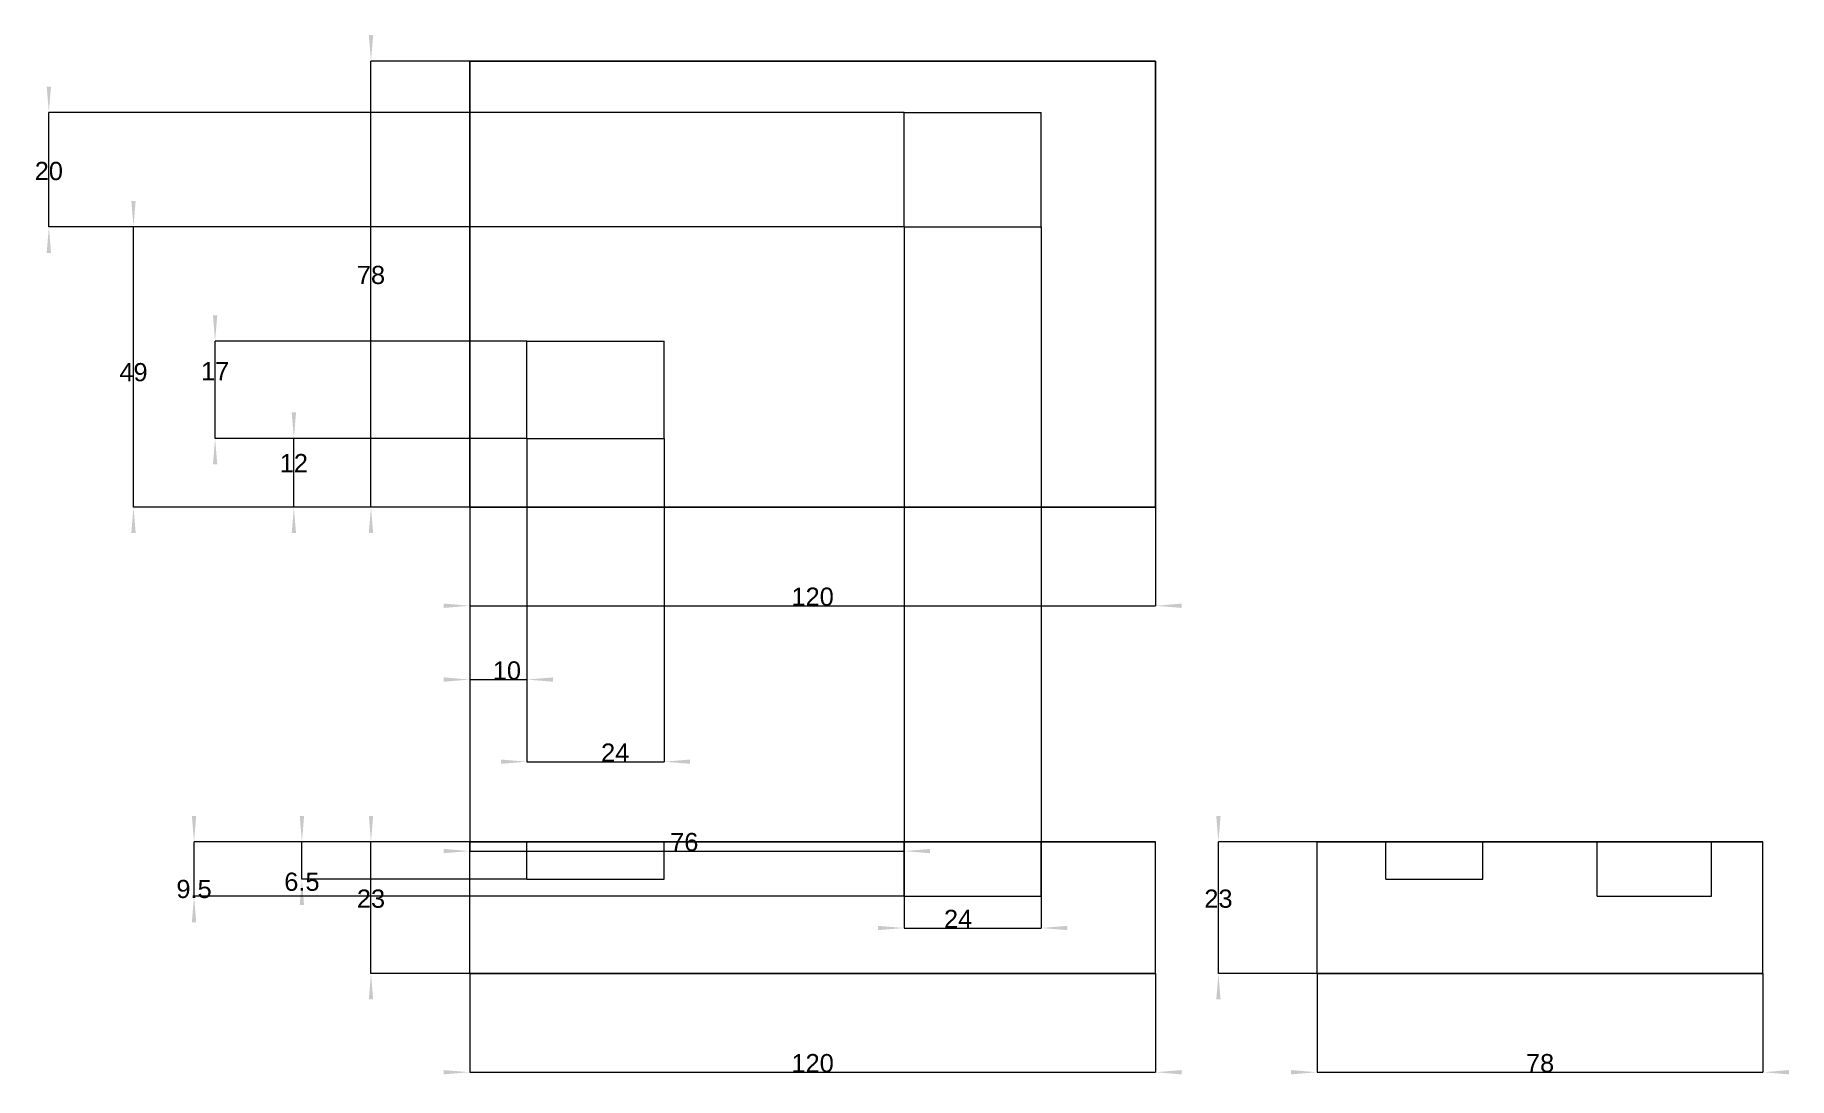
# Model space of a CAD drawing. Header units: millimetres. Extents: x 30 to 368, y 52 to 253.
import ezdxf
from ezdxf.enums import TextEntityAlignment as Align

# ---------------------------------------------------------------- set-up
doc = ezdxf.new("R2010")
doc.units = ezdxf.units.MM
doc.layers.get('0').update_dxf_attribs({"linetype": 'CONTINUOUS'})
for name, color, linetype in [('D', 7, 'CONTINUOUS'), ('D001', 7, 'CONTINUOUS'), ('D002', 7, 'CONTINUOUS'), ('D003', 7, 'CONTINUOUS'), ('D004', 7, 'CONTINUOUS'), ('D005', 7, 'CONTINUOUS'), ('D006', 7, 'CONTINUOUS'), ('D007', 7, 'CONTINUOUS'), ('D008', 7, 'CONTINUOUS'), ('D009', 7, 'CONTINUOUS'), ('D010', 7, 'CONTINUOUS'), ('D011', 7, 'CONTINUOUS'), ('D012', 7, 'CONTINUOUS'), ('D013', 7, 'CONTINUOUS'), ('D014', 7, 'CONTINUOUS'), ('D015', 7, 'CONTINUOUS'), ('Front', 7, 'CONTINUOUS'), ('Right', 7, 'CONTINUOUS'), ('Top', 7, 'CONTINUOUS')]:
    doc.layers.add(name, color=color, linetype=linetype)
doc.styles.get("Standard").update_dxf_attribs({"font": 'arial.ttf'})
doc.dimstyles.get("Standard").update_dxf_attribs({"dimscale": 0, "dimtxt": 2.5, "dimasz": 2.5, "dimexe": 1.25, "dimexo": 0.625, "dimtad": 1, "dimtxsty": 'STANDARD', "dimcen": 2.5, "dimazin": 3, "dimtfac": 1, "dimtmove": 0, "dimatfit": 3})

# ---------------------------------------------------------------- blocks, each defined once
blk = doc.blocks.new('*D')
at = {"color": 0}
for points in [[(109, 52.9333), (109, 53.7667), (114, 53.35)], [(251, 52.9333), (251, 53.7667), (246, 53.35)]]:
    blk.add_solid(points, dxfattribs=at)
at = {"layer": 'D'}
for p, q in [((114, 72.35), (114, 53.35)), ((246, 72.35), (246, 53.35)), ((114, 53.35), (246, 53.35))]:
    blk.add_line(p, q, dxfattribs=at)
blk.add_text('120', height=3.5, dxfattribs=at).set_placement((180, 53.35), align=Align.CENTER)
blk = doc.blocks.new('*D001')
at = {"color": 0}
for points in [[(94.5833, 102.65), (95.4167, 102.65), (95, 97.65)], [(94.5833, 67.35), (95.4167, 67.35), (95, 72.35)]]:
    blk.add_solid(points, dxfattribs=at)
at = {"layer": 'D001'}
for p, q in [((246, 97.65), (95, 97.65)), ((95, 72.35), (95, 97.65)), ((246, 72.35), (95, 72.35))]:
    blk.add_line(p, q, dxfattribs=at)
blk.add_text('23', height=3.5, dxfattribs=at).set_placement((95, 85), align=Align.CENTER)
blk = doc.blocks.new('*D002')
at = {"color": 0}
for points in [[(109, 142.683), (109, 143.517), (114, 143.1)], [(251, 142.683), (251, 143.517), (246, 143.1)]]:
    blk.add_solid(points, dxfattribs=at)
at = {"layer": 'D002'}
for p, q in [((114, 247.9), (114, 143.1)), ((246, 247.9), (246, 143.1)), ((114, 143.1), (246, 143.1))]:
    blk.add_line(p, q, dxfattribs=at)
blk.add_text('120', height=3.5, dxfattribs=at).set_placement((180, 143.1), align=Align.CENTER)
blk = doc.blocks.new('*D003')
at = {"color": 0}
for points in [[(94.5833, 252.9), (95.4167, 252.9), (95, 247.9)], [(94.5833, 157.1), (95.4167, 157.1), (95, 162.1)]]:
    blk.add_solid(points, dxfattribs=at)
at = {"layer": 'D003'}
for p, q in [((246, 247.9), (95, 247.9)), ((95, 162.1), (95, 247.9)), ((246, 162.1), (95, 162.1))]:
    blk.add_line(p, q, dxfattribs=at)
blk.add_text('78', height=3.5, dxfattribs=at).set_placement((95, 205), align=Align.CENTER)
blk = doc.blocks.new('*D004')
at = {"color": 0}
for points in [[(272.1, 52.9333), (272.1, 53.7667), (277.1, 53.35)], [(367.9, 52.9333), (367.9, 53.7667), (362.9, 53.35)]]:
    blk.add_solid(points, dxfattribs=at)
at = {"layer": 'D004'}
for p, q in [((277.1, 72.35), (277.1, 53.35)), ((362.9, 72.35), (362.9, 53.35)), ((277.1, 53.35), (362.9, 53.35))]:
    blk.add_line(p, q, dxfattribs=at)
blk.add_text('78', height=3.5, dxfattribs=at).set_placement((320, 53.35), align=Align.CENTER)
blk = doc.blocks.new('*D005')
at = {"color": 0}
for points in [[(257.683, 102.65), (258.517, 102.65), (258.1, 97.65)], [(257.683, 67.35), (258.517, 67.35), (258.1, 72.35)]]:
    blk.add_solid(points, dxfattribs=at)
at = {"layer": 'D005'}
for p, q in [((362.9, 97.65), (258.1, 97.65)), ((258.1, 72.35), (258.1, 97.65)), ((362.9, 72.35), (258.1, 72.35))]:
    blk.add_line(p, q, dxfattribs=at)
blk.add_text('23', height=3.5, dxfattribs=at).set_placement((258.1, 85), align=Align.CENTER)
blk = doc.blocks.new('*D006')
at = {"color": 0}
for points in [[(109, 128.482), (109, 129.316), (114, 128.899)], [(130, 128.482), (130, 129.316), (125, 128.899)]]:
    blk.add_solid(points, dxfattribs=at)
at = {"layer": 'D006'}
for p, q in [((125, 175.3), (125, 128.899)), ((114, 162.1), (114, 128.899)), ((114, 128.899), (125, 128.899))]:
    blk.add_line(p, q, dxfattribs=at)
blk.add_text('10', height=3.5, dxfattribs=at).set_placement((121.159, 128.899), align=Align.CENTER)
blk = doc.blocks.new('*D007')
at = {"color": 0}
for points in [[(79.7422, 180.3), (80.5756, 180.3), (80.1589, 175.3)], [(79.7422, 157.1), (80.5756, 157.1), (80.1589, 162.1)]]:
    blk.add_solid(points, dxfattribs=at)
at = {"layer": 'D007'}
for p, q in [((125, 175.3), (80.1589, 175.3)), ((80.1589, 162.1), (80.1589, 175.3)), ((114, 162.1), (80.1589, 162.1))]:
    blk.add_line(p, q, dxfattribs=at)
blk.add_text('12', height=3.5, dxfattribs=at).set_placement((80.1589, 168.799), align=Align.CENTER)
blk = doc.blocks.new('*D008')
at = {"color": 0}
for points in [[(120, 112.683), (120, 113.517), (125, 113.1)], [(156.4, 112.683), (156.4, 113.517), (151.4, 113.1)]]:
    blk.add_solid(points, dxfattribs=at)
at = {"layer": 'D008'}
for p, q in [((125, 175.3), (125, 113.1)), ((151.4, 175.3), (151.4, 113.1)), ((125, 113.1), (151.4, 113.1))]:
    blk.add_line(p, q, dxfattribs=at)
blk.add_text('24', height=3.5, dxfattribs=at).set_placement((142, 113.1), align=Align.CENTER)
blk = doc.blocks.new('*D009')
at = {"color": 0}
for points in [[(64.5833, 199), (65.4167, 199), (65, 194)], [(64.5833, 170.3), (65.4167, 170.3), (65, 175.3)]]:
    blk.add_solid(points, dxfattribs=at)
at = {"layer": 'D009'}
for p, q in [((125, 194), (65, 194)), ((65, 175.3), (65, 194)), ((125, 175.3), (65, 175.3))]:
    blk.add_line(p, q, dxfattribs=at)
blk.add_text('17', height=3.5, dxfattribs=at).set_placement((65, 186.5), align=Align.CENTER)
blk = doc.blocks.new('*D010')
at = {"color": 0}
for points in [[(81.2884, 102.65), (82.1217, 102.65), (81.7051, 97.65)], [(81.2884, 85.5), (82.1217, 85.5), (81.7051, 90.5)]]:
    blk.add_solid(points, dxfattribs=at)
at = {"layer": 'D010'}
for p, q in [((246, 97.65), (81.7051, 97.65)), ((81.7051, 90.5), (81.7051, 97.65)), ((125, 90.5), (81.7051, 90.5))]:
    blk.add_line(p, q, dxfattribs=at)
blk.add_text('6.5', height=3.5, dxfattribs=at).set_placement((81.7051, 88.2587), align=Align.CENTER)
blk = doc.blocks.new('*D011')
at = {"color": 0}
for points in [[(109, 95.481), (109, 96.3144), (114, 95.8977)], [(202.6, 95.481), (202.6, 96.3144), (197.6, 95.8977)]]:
    blk.add_solid(points, dxfattribs=at)
at = {"layer": 'D011'}
for p, q in [((197.6, 216), (197.6, 95.8977)), ((114, 162.1), (114, 95.8977)), ((114, 95.8977), (197.6, 95.8977))]:
    blk.add_line(p, q, dxfattribs=at)
blk.add_text('76', height=3.5, dxfattribs=at).set_placement((155.291, 95.8977), align=Align.CENTER)
blk = doc.blocks.new('*D012')
at = {"color": 0}
for points in [[(48.874, 221), (49.7073, 221), (49.2906, 216)], [(48.874, 157.1), (49.7073, 157.1), (49.2906, 162.1)]]:
    blk.add_solid(points, dxfattribs=at)
at = {"layer": 'D012'}
for p, q in [((197.6, 216), (49.2906, 216)), ((49.2906, 162.1), (49.2906, 216)), ((114, 162.1), (49.2906, 162.1))]:
    blk.add_line(p, q, dxfattribs=at)
blk.add_text('49', height=3.5, dxfattribs=at).set_placement((49.2906, 186.298), align=Align.CENTER)
blk = doc.blocks.new('*D013')
at = {"color": 0}
for points in [[(192.6, 80.6833), (192.6, 81.5167), (197.6, 81.1)], [(229, 80.6833), (229, 81.5167), (224, 81.1)]]:
    blk.add_solid(points, dxfattribs=at)
at = {"layer": 'D013'}
for p, q in [((197.6, 216), (197.6, 81.1)), ((224, 216), (224, 81.1)), ((197.6, 81.1), (224, 81.1))]:
    blk.add_line(p, q, dxfattribs=at)
blk.add_text('24', height=3.5, dxfattribs=at).set_placement((208, 81.1), align=Align.CENTER)
blk = doc.blocks.new('*D014')
at = {"color": 0}
for points in [[(32.5833, 243), (33.4167, 243), (33, 238)], [(32.5833, 211), (33.4167, 211), (33, 216)]]:
    blk.add_solid(points, dxfattribs=at)
at = {"layer": 'D014'}
for p, q in [((197.6, 238), (33, 238)), ((33, 216), (33, 238)), ((197.6, 216), (33, 216))]:
    blk.add_line(p, q, dxfattribs=at)
blk.add_text('20', height=3.5, dxfattribs=at).set_placement((33, 225), align=Align.CENTER)
blk = doc.blocks.new('*D015')
at = {"color": 0}
for points in [[(60.5281, 102.65), (61.3614, 102.65), (60.9448, 97.65)], [(60.5281, 82.2), (61.3614, 82.2), (60.9448, 87.2)]]:
    blk.add_solid(points, dxfattribs=at)
at = {"layer": 'D015'}
for p, q in [((246, 97.65), (60.9448, 97.65)), ((60.9448, 87.2), (60.9448, 97.65)), ((197.6, 87.2), (60.9448, 87.2))]:
    blk.add_line(p, q, dxfattribs=at)
blk.add_text('9.5', height=3.5, dxfattribs=at).set_placement((60.9448, 86.8626), align=Align.CENTER)

msp = doc.modelspace()

# ---------------------------------------------------------------- linework, layer by layer
at = {"layer": 'Front'}
for p, q in [((114, 72.35), (114, 97.65)), ((114, 97.65), (246, 97.65)), ((114, 72.35), (114, 97.65)), ((114, 97.65), (246, 97.65)), ((125, 97.65), (151.4, 97.65)), ((125, 97.65), (151.4, 97.65)), ((125, 90.5), (125, 97.65)), ((125, 90.5), (125, 97.65)), ((151.4, 90.5), (151.4, 97.65)), ((151.4, 90.5), (151.4, 97.65)), ((197.6, 97.65), (224, 97.65)), ((197.6, 97.65), (224, 97.65)), ((197.6, 87.2), (197.6, 97.65)), ((197.6, 87.2), (197.6, 97.65)), ((224, 87.2), (224, 97.65)), ((224, 87.2), (224, 97.65)), ((246, 72.35), (246, 97.65)), ((246, 72.35), (246, 97.65)), ((125, 90.5), (151.4, 90.5)), ((125, 90.5), (151.4, 90.5)), ((197.6, 87.2), (224, 87.2)), ((197.6, 87.2), (224, 87.2)), ((114, 72.35), (246, 72.35)), ((114, 72.35), (246, 72.35))]:
    msp.add_line(p, q, dxfattribs=at)
at = {"layer": 'Right'}
for p, q in [((277.1, 72.35), (277.1, 97.65)), ((277.1, 97.65), (362.9, 97.65)), ((277.1, 72.35), (277.1, 97.65)), ((277.1, 97.65), (362.9, 97.65)), ((290.3, 97.65), (309, 97.65)), ((290.3, 97.65), (309, 97.65)), ((290.3, 90.5), (290.3, 97.65)), ((290.3, 90.5), (290.3, 97.65)), ((309, 90.5), (309, 97.65)), ((309, 90.5), (309, 97.65)), ((331, 97.65), (353, 97.65)), ((331, 97.65), (353, 97.65)), ((331, 87.2), (331, 97.65)), ((331, 87.2), (331, 97.65)), ((353, 87.2), (353, 97.65)), ((353, 87.2), (353, 97.65)), ((362.9, 72.35), (362.9, 97.65)), ((362.9, 72.35), (362.9, 97.65)), ((290.3, 90.5), (309, 90.5)), ((290.3, 90.5), (309, 90.5)), ((331, 87.2), (353, 87.2)), ((331, 87.2), (353, 87.2)), ((277.1, 72.35), (362.9, 72.35)), ((277.1, 72.35), (362.9, 72.35))]:
    msp.add_line(p, q, dxfattribs=at)
at = {"layer": 'Top'}
for p, q in [((114, 162.1), (114, 247.9)), ((114, 247.9), (246, 247.9)), ((114, 162.1), (114, 247.9)), ((114, 247.9), (246, 247.9)), ((246, 162.1), (246, 247.9)), ((246, 162.1), (246, 247.9)), ((197.6, 238), (224, 238)), ((197.6, 216), (197.6, 238)), ((197.6, 238), (224, 238)), ((197.6, 216), (197.6, 238)), ((224, 216), (224, 238)), ((224, 216), (224, 238)), ((197.6, 216), (224, 216)), ((197.6, 216), (224, 216)), ((125, 175.3), (125, 194)), ((125, 194), (151.4, 194)), ((125, 175.3), (125, 194)), ((125, 194), (151.4, 194)), ((151.4, 175.3), (151.4, 194)), ((151.4, 175.3), (151.4, 194)), ((125, 175.3), (151.4, 175.3)), ((125, 175.3), (151.4, 175.3)), ((114, 162.1), (246, 162.1)), ((114, 162.1), (246, 162.1))]:
    msp.add_line(p, q, dxfattribs=at)

# ---------------------------------------------------------------- dimensions: what is measured, and where the dimension line sits
at = {"layer": 'D'}
dim = msp.add_linear_dim(base=(180, 53.35), p1=(114, 72.35), p2=(246, 72.35), text='120', dimstyle='STANDARD', dxfattribs=at)
dim.commit()
dim.dimension.update_dxf_attribs({"geometry": '*D', "text_midpoint": (180, 58.35)})
at = {"layer": 'D001'}
dim = msp.add_linear_dim(base=(95, 85), p1=(246, 72.35), p2=(246, 97.65), angle=90, text='23', dimstyle='STANDARD', dxfattribs=at)
dim.commit()
dim.dimension.update_dxf_attribs({"geometry": '*D001', "text_midpoint": (100, 85)})
at = {"layer": 'D002'}
dim = msp.add_linear_dim(base=(180, 143.1), p1=(114, 247.9), p2=(246, 247.9), text='120', dimstyle='STANDARD', dxfattribs=at)
dim.commit()
dim.dimension.update_dxf_attribs({"geometry": '*D002', "text_midpoint": (180, 148.1)})
at = {"layer": 'D003'}
dim = msp.add_linear_dim(base=(95, 205), p1=(246, 162.1), p2=(246, 247.9), angle=90, text='78', dimstyle='STANDARD', dxfattribs=at)
dim.commit()
dim.dimension.update_dxf_attribs({"geometry": '*D003', "text_midpoint": (100, 205)})
at = {"layer": 'D004'}
dim = msp.add_linear_dim(base=(320, 53.35), p1=(277.1, 72.35), p2=(362.9, 72.35), text='78', dimstyle='STANDARD', dxfattribs=at)
dim.commit()
dim.dimension.update_dxf_attribs({"geometry": '*D004', "text_midpoint": (320, 58.35)})
at = {"layer": 'D005'}
dim = msp.add_linear_dim(base=(258.1, 85), p1=(362.9, 72.35), p2=(362.9, 97.65), angle=90, text='23', dimstyle='STANDARD', dxfattribs=at)
dim.commit()
dim.dimension.update_dxf_attribs({"geometry": '*D005', "text_midpoint": (263.1, 85)})
at = {"layer": 'D006'}
dim = msp.add_linear_dim(base=(121.159, 128.899), p1=(114, 162.1), p2=(125, 175.3), text='10', dimstyle='STANDARD', dxfattribs=at)
dim.commit()
dim.dimension.update_dxf_attribs({"geometry": '*D006', "text_midpoint": (125, 132.1)})
at = {"layer": 'D007'}
dim = msp.add_linear_dim(base=(80.159, 168.799), p1=(114, 162.1), p2=(125, 175.3), angle=90, text='12', dimstyle='STANDARD', dxfattribs=at)
dim.commit()
dim.dimension.update_dxf_attribs({"geometry": '*D007', "text_midpoint": (84, 172)})
at = {"layer": 'D008'}
dim = msp.add_linear_dim(base=(142, 113.1), p1=(125, 175.3), p2=(151.4, 175.3), text='24', dimstyle='STANDARD', dxfattribs=at)
dim.commit()
dim.dimension.update_dxf_attribs({"geometry": '*D008', "text_midpoint": (142, 118.1)})
at = {"layer": 'D009'}
dim = msp.add_linear_dim(base=(65, 186.5), p1=(125, 175.3), p2=(125, 194), angle=90, text='17', dimstyle='STANDARD', dxfattribs=at)
dim.commit()
dim.dimension.update_dxf_attribs({"geometry": '*D009', "text_midpoint": (70, 186.5)})
at = {"layer": 'D010'}
dim = msp.add_linear_dim(base=(81.705, 88.259), p1=(125, 90.5), p2=(246, 97.65), angle=90, text='6.5', dimstyle='STANDARD', dxfattribs=at)
dim.commit()
dim.dimension.update_dxf_attribs({"geometry": '*D010', "text_midpoint": (82, 93.25)})
at = {"layer": 'D011'}
dim = msp.add_linear_dim(base=(155.291, 95.898), p1=(114, 162.1), p2=(197.6, 216), text='76', dimstyle='STANDARD', dxfattribs=at)
dim.commit()
dim.dimension.update_dxf_attribs({"geometry": '*D011', "text_midpoint": (158, 100.1)})
at = {"layer": 'D012'}
dim = msp.add_linear_dim(base=(49.291, 186.298), p1=(114, 162.1), p2=(197.6, 216), angle=90, text='49', dimstyle='STANDARD', dxfattribs=at)
dim.commit()
dim.dimension.update_dxf_attribs({"geometry": '*D012', "text_midpoint": (52, 190.5)})
at = {"layer": 'D013'}
dim = msp.add_linear_dim(base=(208, 81.1), p1=(197.6, 216), p2=(224, 216), text='24', dimstyle='STANDARD', dxfattribs=at)
dim.commit()
dim.dimension.update_dxf_attribs({"geometry": '*D013', "text_midpoint": (208, 86.1)})
at = {"layer": 'D014'}
dim = msp.add_linear_dim(base=(33, 225), p1=(197.6, 216), p2=(197.6, 238), angle=90, text='20', dimstyle='STANDARD', dxfattribs=at)
dim.commit()
dim.dimension.update_dxf_attribs({"geometry": '*D014', "text_midpoint": (38, 225)})
at = {"layer": 'D015'}
dim = msp.add_linear_dim(base=(60.945, 86.863), p1=(197.6, 87.2), p2=(246, 97.65), angle=90, text='9.5', dimstyle='STANDARD', dxfattribs=at)
dim.commit()
dim.dimension.update_dxf_attribs({"geometry": '*D015', "text_midpoint": (62, 91.75)})

doc.saveas('drawing.dxf')
